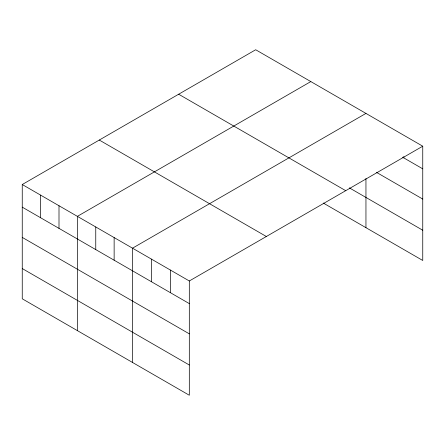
<?xml version="1.0" encoding="UTF-8"?>
<svg xmlns="http://www.w3.org/2000/svg" width="445" height="445" viewBox="0 0 445 445"><rect width="100%" height="100%" fill="white"/><g stroke="black" fill="none" stroke-linecap="round" stroke-linejoin="round"><path stroke-width="0.67" d="M22.25 184.525L189.314 280.979L189.314 395.249L22.25 298.795L22.25 184.525L255.686 49.751L422.75 146.205L422.75 260.475L323.265 203.037M310.816 81.58L77.38 216.353L77.38 330.624M365.951 113.408L132.51 248.182L132.51 362.453M189.314 280.979L422.75 146.205M402.63 157.219L422.75 168.833M376.598 172.432L422.75 199.076M349.353 187.857L422.75 230.232M178.651 94.229L345.715 190.677M99.285 140.047L266.349 236.501M22.25 207.153L189.314 303.607M22.25 237.396L189.314 333.85M22.25 268.552L189.314 365.006M403.815 156.529L403.815 157.903M365.951 178.473L365.951 227.679M170.379 270.048L170.379 292.676M151.445 259.118L151.445 281.746M114.137 237.574L114.137 260.203M95.758 226.967L95.758 249.595M59.001 205.746L59.001 228.374M40.629 195.133L40.629 217.766"/></g></svg>
